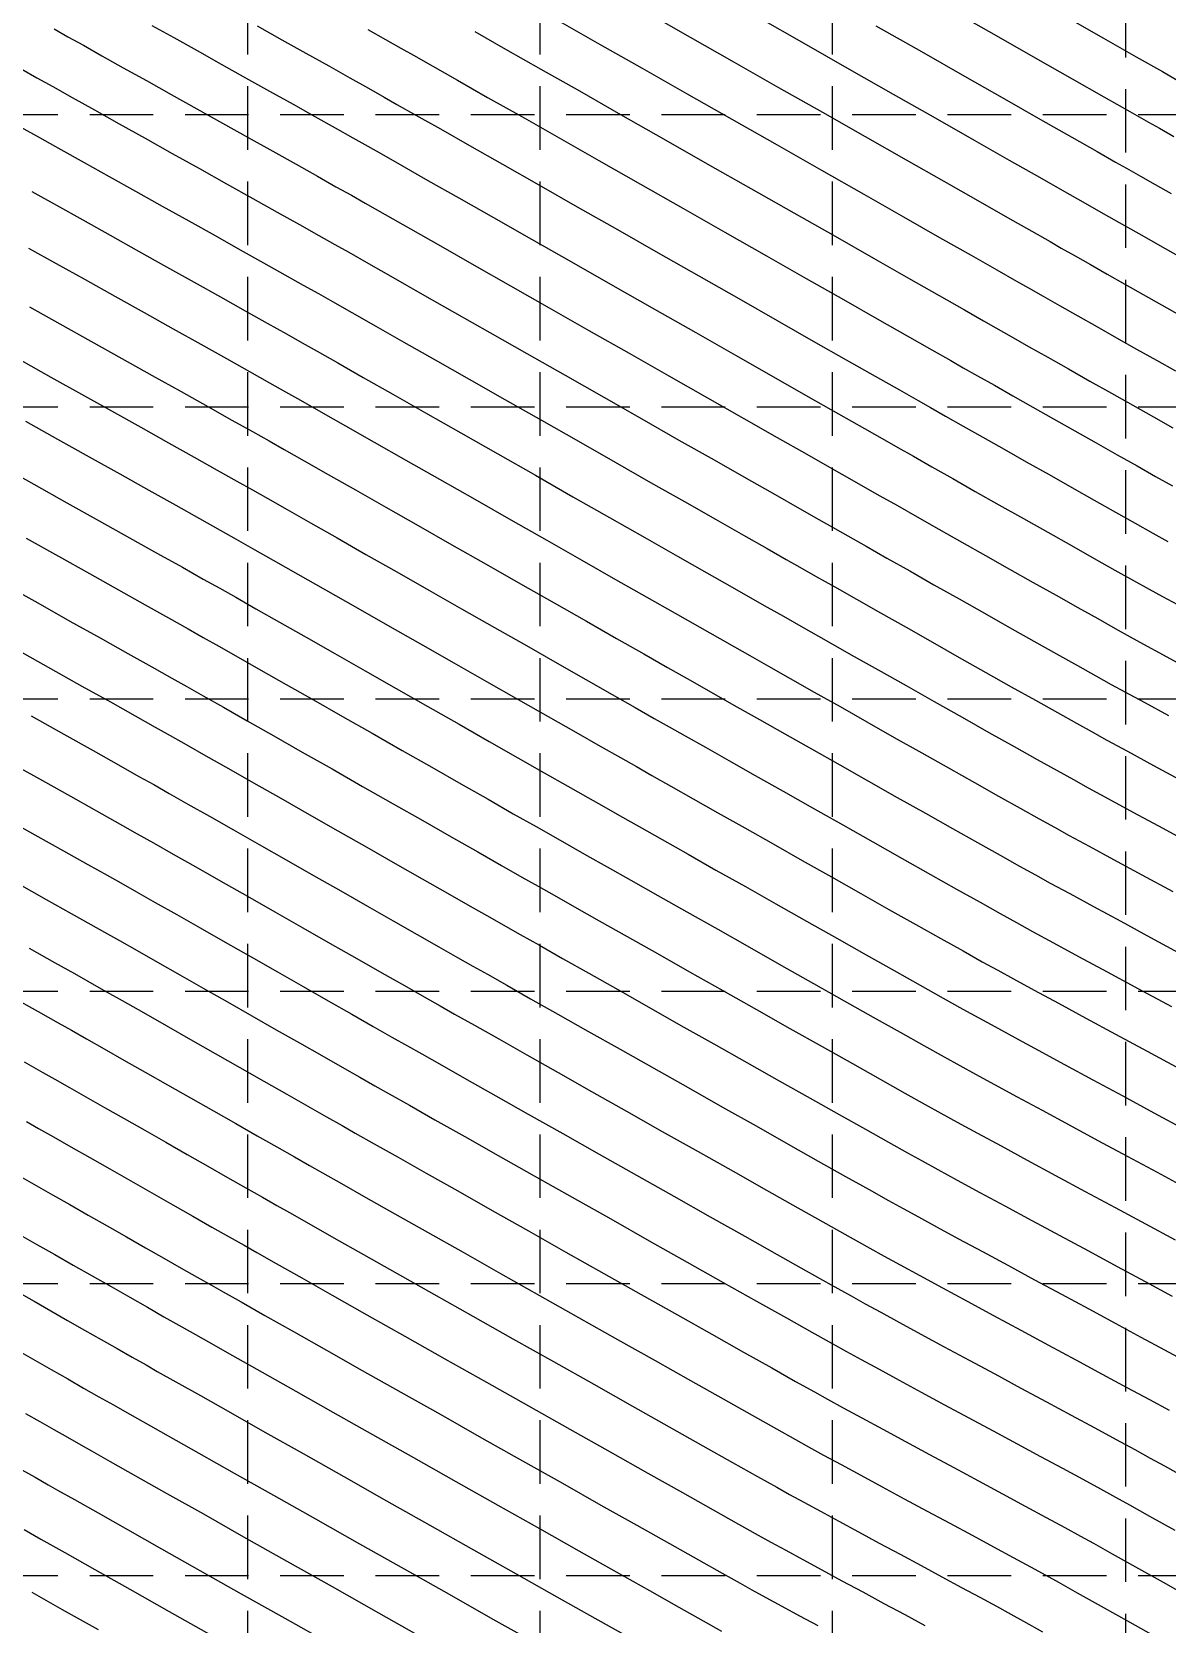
# Model space of a CAD drawing. Header units: feet. Extents: x 2414608 to 4831854, y 6980761 to 13962729.
# Drawn here: x 2414963.7 to 2415097.7, y 6981274.1 to 6981462.1 of the extents above; entities that cross this region are included whole.
import ezdxf

# ---------------------------------------------------------------- set-up
doc = ezdxf.new("R2010")
doc.units = ezdxf.units.FT
doc.header["$LTSCALE"] = 40
doc.header["$MEASUREMENT"] = 0
doc.linetypes.add('HIDDEN', pattern=[0.375, 0.25, -0.125])
for name, color, linetype in [('E-CNTR-1', 11, 'CONTINUOUS'), ('E-CNTR-5', 13, 'CONTINUOUS'), ('GRID', 254, 'HIDDEN')]:
    doc.layers.add(name, color=color, linetype=linetype)

msp = doc.modelspace()

# ---------------------------------------------------------------- linework, layer by layer
at = {"layer": 'E-CNTR-1', "color": 43, "flags": 128}
for points, elevation in [([(2415036.33, 6981464.36), (2415041.38, 6981461.49), (2415046.58, 6981458.53), (2415051.82, 6981455.55), (2415057.01, 6981452.6), (2415062.05, 6981449.73), (2415066.86, 6981447), (2415071.32, 6981444.46), (2415075.35, 6981442.17), (2415078.84, 6981440.18), (2415081.71, 6981438.55), (2415083.86, 6981437.33), (2415085.18, 6981436.58), (2415086.82, 6981435.65), (2415088.65, 6981434.62), (2415090.62, 6981433.5), (2415092.7, 6981432.32), (2415094.85, 6981431.1), (2415097.02, 6981429.88), (2415099.17, 6981428.67)], 936.96), ([(2415071.98, 6981464.79), (2415077.23, 6981461.81), (2415082.09, 6981459.05), (2415086.46, 6981456.56), (2415090.22, 6981454.43), (2415093.26, 6981452.7), (2415095.48, 6981451.44), (2415096.76, 6981450.71), (2415098.46, 6981449.74)], 942.72), ([(2414966.3, 6981462.44), (2414967.93, 6981461.53), (2414969.76, 6981460.51), (2414971.96, 6981459.28), (2414974.46, 6981457.87), (2414977.21, 6981456.34), (2414980.12, 6981454.71), (2414983.14, 6981453.02), (2414986.2, 6981451.32), (2414989.21, 6981449.63), (2414992.13, 6981448), (2414994.87, 6981446.46), (2414997.38, 6981445.06), (2414999.58, 6981443.82), (2415001.4, 6981442.8), (2415003.03, 6981441.88), (2415005.39, 6981440.54), (2415008.38, 6981438.84), (2415011.91, 6981436.83), (2415015.88, 6981434.57), (2415020.19, 6981432.12), (2415024.74, 6981429.53), (2415029.43, 6981426.86), (2415034.17, 6981424.17), (2415038.86, 6981421.5), (2415043.41, 6981418.91), (2415047.7, 6981416.47), (2415051.65, 6981414.22), (2415055.15, 6981412.23), (2415058.12, 6981410.54), (2415060.45, 6981409.22), (2415062.04, 6981408.32), (2415063.78, 6981407.33), (2415065.85, 6981406.16), (2415068.19, 6981404.83), (2415070.75, 6981403.39), (2415073.45, 6981401.86), (2415076.25, 6981400.28), (2415079.07, 6981398.68), (2415081.87, 6981397.1), (2415084.58, 6981395.58), (2415087.13, 6981394.14), (2415089.48, 6981392.82), (2415091.56, 6981391.66), (2415093.31, 6981390.69), (2415094.9, 6981389.82), (2415097.22, 6981388.55), (2415100.17, 6981386.95)], 925.44), ([(2414977.84, 6981462.87), (2414980.44, 6981461.42), (2414983.19, 6981459.88), (2414986.03, 6981458.29), (2414988.91, 6981456.68), (2414991.75, 6981455.09), (2414994.51, 6981453.55), (2414997.1, 6981452.1), (2414999.48, 6981450.76), (2415001.58, 6981449.59), (2415003.34, 6981448.6), (2415004.96, 6981447.68), (2415007.36, 6981446.32), (2415010.43, 6981444.57), (2415014.07, 6981442.5), (2415018.17, 6981440.17), (2415022.64, 6981437.63), (2415027.36, 6981434.94), (2415032.24, 6981432.17), (2415037.17, 6981429.37), (2415042.04, 6981426.6), (2415046.75, 6981423.91), (2415051.2, 6981421.38), (2415055.29, 6981419.06), (2415058.9, 6981417), (2415061.95, 6981415.27), (2415064.31, 6981413.93), (2415065.9, 6981413.03), (2415067.73, 6981411.99), (2415069.91, 6981410.75), (2415072.37, 6981409.36), (2415075.03, 6981407.85), (2415077.83, 6981406.27), (2415080.71, 6981404.65), (2415083.58, 6981403.03), (2415086.38, 6981401.44), (2415089.05, 6981399.94), (2415091.51, 6981398.56), (2415093.7, 6981397.34), (2415095.54, 6981396.32), (2415097.13, 6981395.45), (2415099.48, 6981394.16)], 927.36), ([(2414990.28, 6981462.8), (2414993.19, 6981461.17), (2414996.03, 6981459.58), (2414998.73, 6981458.07), (2415001.22, 6981456.68), (2415003.43, 6981455.44), (2415005.28, 6981454.39), (2415006.78, 6981453.54), (2415009.02, 6981452.27), (2415011.91, 6981450.64), (2415015.35, 6981448.68), (2415019.25, 6981446.46), (2415023.52, 6981444.04), (2415028.06, 6981441.45), (2415032.79, 6981438.76), (2415037.6, 6981436.02), (2415042.42, 6981433.28), (2415047.14, 6981430.6), (2415051.67, 6981428.02), (2415055.92, 6981425.6), (2415059.8, 6981423.39), (2415063.22, 6981421.45), (2415066.08, 6981419.82), (2415068.29, 6981418.57), (2415069.75, 6981417.74), (2415071.52, 6981416.74), (2415073.6, 6981415.56), (2415075.92, 6981414.24), (2415078.43, 6981412.83), (2415081.06, 6981411.34), (2415083.75, 6981409.82), (2415086.44, 6981408.29), (2415089.08, 6981406.81), (2415091.59, 6981405.4), (2415093.92, 6981404.09), (2415096, 6981402.93), (2415097.78, 6981401.94)], 929.28), ([(2415026, 6981463.33), (2415030.7, 6981460.66), (2415035.72, 6981457.81), (2415040.96, 6981454.83), (2415046.3, 6981451.79), (2415051.64, 6981448.75), (2415056.87, 6981445.78), (2415061.88, 6981442.92), (2415066.57, 6981440.26), (2415070.82, 6981437.84), (2415074.53, 6981435.73), (2415077.59, 6981433.99), (2415079.89, 6981432.68), (2415081.33, 6981431.87), (2415083.04, 6981430.9), (2415084.99, 6981429.79), (2415087.12, 6981428.59), (2415089.37, 6981427.31), (2415091.71, 6981425.99), (2415094.07, 6981424.65), (2415096.41, 6981423.34), (2415098.67, 6981422.06)], 935.04), ([(2415049.39, 6981463.84), (2415054.8, 6981460.76), (2415060.16, 6981457.71), (2415065.36, 6981454.75), (2415070.31, 6981451.94), (2415074.91, 6981449.32), (2415079.05, 6981446.97), (2415082.63, 6981444.93), (2415085.56, 6981443.27), (2415087.73, 6981442.03), (2415089.04, 6981441.29), (2415090.76, 6981440.32), (2415092.66, 6981439.24), (2415094.69, 6981438.09), (2415096.81, 6981436.89), (2415098.98, 6981435.66)], 938.88), ([(2415085.69, 6981463.9), (2415090.17, 6981461.36), (2415094.02, 6981459.17), (2415097.12, 6981457.41), (2415099.35, 6981456.13)], 944.64), ([(2415015.97, 6981462.13), (2415019.6, 6981460.07), (2415023.75, 6981457.71), (2415028.31, 6981455.12), (2415033.17, 6981452.35), (2415038.23, 6981449.47), (2415043.4, 6981446.53), (2415048.56, 6981443.6), (2415053.62, 6981440.72), (2415058.48, 6981437.96), (2415063.02, 6981435.37), (2415067.15, 6981433.03), (2415070.76, 6981430.97), (2415073.75, 6981429.27), (2415076.02, 6981427.98), (2415077.47, 6981427.16), (2415079.26, 6981426.14), (2415081.33, 6981424.97), (2415083.61, 6981423.68), (2415086.04, 6981422.3), (2415088.57, 6981420.87), (2415091.12, 6981419.43), (2415093.65, 6981418.01), (2415096.08, 6981416.64), (2415098.37, 6981415.35)], 933.12), ([(2414962.5, 6981457.69), (2414964.27, 6981456.69), (2414966.16, 6981455.63), (2414968.45, 6981454.35), (2414971.08, 6981452.88), (2414973.98, 6981451.26), (2414977.06, 6981449.54), (2414980.25, 6981447.75), (2414983.48, 6981445.95), (2414986.67, 6981444.16), (2414989.75, 6981442.44), (2414992.65, 6981440.82), (2414995.28, 6981439.35), (2414997.57, 6981438.06), (2414999.45, 6981437), (2415001.09, 6981436.07), (2415003.41, 6981434.76), (2415006.33, 6981433.1), (2415009.75, 6981431.15), (2415013.58, 6981428.98), (2415017.73, 6981426.61), (2415022.11, 6981424.12), (2415026.63, 6981421.56), (2415031.18, 6981418.96), (2415035.69, 6981416.4), (2415040.06, 6981413.91), (2415044.2, 6981411.56), (2415048.01, 6981409.39), (2415051.41, 6981407.46), (2415054.29, 6981405.81), (2415056.58, 6981404.51), (2415058.18, 6981403.61), (2415059.98, 6981402.59), (2415062.14, 6981401.36), (2415064.61, 6981399.97), (2415067.3, 6981398.45), (2415070.16, 6981396.83), (2415073.12, 6981395.15), (2415076.11, 6981393.46), (2415079.07, 6981391.79), (2415081.93, 6981390.18), (2415084.63, 6981388.66), (2415087.1, 6981387.28), (2415089.27, 6981386.07), (2415091.08, 6981385.06), (2415092.68, 6981384.19), (2415094.96, 6981382.94), (2415097.83, 6981381.38)], 923.52), ([(2414963.67, 6981443.25), (2414966.58, 6981441.63), (2414969.69, 6981439.89), (2414972.94, 6981438.08), (2414976.26, 6981436.22), (2414979.58, 6981434.36), (2414982.83, 6981432.54), (2414985.95, 6981430.8), (2414988.84, 6981429.18), (2414991.46, 6981427.71), (2414993.72, 6981426.44), (2414995.57, 6981425.4), (2414997.34, 6981424.4), (2414999.78, 6981423.02), (2415002.79, 6981421.3), (2415006.29, 6981419.32), (2415010.16, 6981417.12), (2415014.32, 6981414.75), (2415018.67, 6981412.28), (2415023.11, 6981409.75), (2415027.54, 6981407.22), (2415031.88, 6981404.75), (2415036.03, 6981402.4), (2415039.88, 6981400.2), (2415043.35, 6981398.23), (2415046.33, 6981396.54), (2415048.74, 6981395.17), (2415050.46, 6981394.19), (2415052.38, 6981393.1), (2415054.73, 6981391.78), (2415057.42, 6981390.25), (2415060.4, 6981388.56), (2415063.57, 6981386.77), (2415066.86, 6981384.91), (2415070.19, 6981383.03), (2415073.48, 6981381.18), (2415076.65, 6981379.39), (2415079.63, 6981377.71), (2415082.34, 6981376.19), (2415084.69, 6981374.88), (2415086.61, 6981373.81), (2415088.35, 6981372.86), (2415090.74, 6981371.55), (2415093.71, 6981369.94), (2415097.16, 6981368.07), (2415100.99, 6981366)], 919.68), ([(2414963.3, 6981436.58), (2414966.56, 6981434.76), (2414969.97, 6981432.85), (2414973.46, 6981430.9), (2414976.95, 6981428.95), (2414980.36, 6981427.04), (2414983.62, 6981425.22), (2414986.65, 6981423.52), (2414989.38, 6981421.99), (2414991.73, 6981420.67), (2414993.62, 6981419.6), (2414995.4, 6981418.6), (2414997.79, 6981417.24), (2415000.72, 6981415.58), (2415004.09, 6981413.66), (2415007.81, 6981411.55), (2415011.8, 6981409.28), (2415015.96, 6981406.91), (2415020.21, 6981404.49), (2415024.45, 6981402.08), (2415028.6, 6981399.72), (2415032.58, 6981397.45), (2415036.28, 6981395.35), (2415039.62, 6981393.45), (2415042.52, 6981391.8), (2415044.87, 6981390.46), (2415046.61, 6981389.48), (2415048.42, 6981388.45), (2415050.64, 6981387.19), (2415053.2, 6981385.75), (2415056.03, 6981384.14), (2415059.07, 6981382.43), (2415062.24, 6981380.63), (2415065.48, 6981378.8), (2415068.72, 6981376.97), (2415071.89, 6981375.19), (2415074.93, 6981373.47), (2415077.76, 6981371.88), (2415080.33, 6981370.44), (2415082.56, 6981369.2), (2415084.38, 6981368.19), (2415086.12, 6981367.23), (2415088.47, 6981365.95), (2415091.35, 6981364.38), (2415094.68, 6981362.58), (2415098.36, 6981360.59)], 917.76), ([(2414963.42, 6981429.63), (2414966.99, 6981427.63), (2414970.65, 6981425.59), (2414974.3, 6981423.54), (2414977.88, 6981421.54), (2414981.29, 6981419.64), (2414984.45, 6981417.86), (2414987.3, 6981416.27), (2414989.73, 6981414.9), (2414991.68, 6981413.81), (2414993.46, 6981412.8), (2414995.81, 6981411.47), (2414998.65, 6981409.85), (2415001.89, 6981408.01), (2415005.46, 6981405.98), (2415009.28, 6981403.81), (2415013.25, 6981401.55), (2415017.31, 6981399.24), (2415021.36, 6981396.93), (2415025.33, 6981394.68), (2415029.13, 6981392.51), (2415032.68, 6981390.49), (2415035.9, 6981388.66), (2415038.7, 6981387.07), (2415041.01, 6981385.75), (2415042.75, 6981384.77), (2415044.61, 6981383.71), (2415046.91, 6981382.41), (2415049.58, 6981380.9), (2415052.54, 6981379.23), (2415055.71, 6981377.43), (2415059.04, 6981375.55), (2415062.43, 6981373.63), (2415065.83, 6981371.72), (2415069.15, 6981369.84), (2415072.33, 6981368.05), (2415075.29, 6981366.39), (2415077.97, 6981364.89), (2415080.27, 6981363.6), (2415082.15, 6981362.56), (2415083.89, 6981361.6), (2415086.2, 6981360.35), (2415088.99, 6981358.83), (2415092.2, 6981357.09), (2415095.73, 6981355.18), (2415099.5, 6981353.14)], 915.84), ([(2414962.38, 6981423.33), (2414965.93, 6981421.34), (2414969.53, 6981419.33), (2414973.09, 6981417.34), (2414976.54, 6981415.41), (2414979.82, 6981413.57), (2414982.85, 6981411.87), (2414985.57, 6981410.35), (2414987.88, 6981409.05), (2414989.74, 6981408.01), (2414991.52, 6981407), (2414993.82, 6981405.69), (2414996.57, 6981404.13), (2414999.7, 6981402.36), (2415003.12, 6981400.41), (2415006.76, 6981398.34), (2415010.55, 6981396.18), (2415014.41, 6981393.98), (2415018.27, 6981391.79), (2415022.05, 6981389.64), (2415025.67, 6981387.57), (2415029.07, 6981385.64), (2415032.17, 6981383.88), (2415034.89, 6981382.33), (2415037.15, 6981381.04), (2415038.89, 6981380.06), (2415040.81, 6981378.98), (2415043.19, 6981377.63), (2415045.96, 6981376.06), (2415049.04, 6981374.31), (2415052.36, 6981372.44), (2415055.83, 6981370.47), (2415059.39, 6981368.47), (2415062.94, 6981366.46), (2415066.41, 6981364.5), (2415069.74, 6981362.63), (2415072.82, 6981360.89), (2415075.6, 6981359.34), (2415077.99, 6981358), (2415079.91, 6981356.93), (2415081.79, 6981355.9), (2415084.26, 6981354.56), (2415087.22, 6981352.95), (2415090.59, 6981351.12), (2415094.28, 6981349.13), (2415098.19, 6981347.02)], 913.92), ([(2414959.98, 6981410.9), (2414963.92, 6981408.69), (2414967.83, 6981406.51), (2414971.63, 6981404.38), (2414975.22, 6981402.37), (2414978.52, 6981400.52), (2414981.45, 6981398.88), (2414983.92, 6981397.49), (2414985.85, 6981396.41), (2414987.74, 6981395.34), (2414990.12, 6981393.99), (2414992.92, 6981392.4), (2414996.04, 6981390.63), (2414999.43, 6981388.7), (2415003.01, 6981386.66), (2415006.69, 6981384.57), (2415010.41, 6981382.45), (2415014.1, 6981380.35), (2415017.67, 6981378.32), (2415021.05, 6981376.4), (2415024.16, 6981374.62), (2415026.94, 6981373.04), (2415029.3, 6981371.7), (2415031.18, 6981370.64), (2415033.04, 6981369.59), (2415035.36, 6981368.27), (2415038.09, 6981366.73), (2415041.13, 6981365), (2415044.43, 6981363.14), (2415047.9, 6981361.18), (2415051.48, 6981359.15), (2415055.1, 6981357.11), (2415058.69, 6981355.08), (2415062.17, 6981353.12), (2415065.47, 6981351.27), (2415068.52, 6981349.55), (2415071.24, 6981348.02), (2415073.58, 6981346.72), (2415075.45, 6981345.68), (2415077.33, 6981344.65), (2415079.69, 6981343.36), (2415082.45, 6981341.86), (2415085.55, 6981340.18), (2415088.91, 6981338.37), (2415092.45, 6981336.46), (2415096.1, 6981334.49), (2415099.78, 6981332.5)], 910.08), ([(2414963.02, 6981402.31), (2414966.82, 6981400.19), (2414970.48, 6981398.14), (2414973.91, 6981396.22), (2414977.05, 6981394.46), (2414979.81, 6981392.91), (2414982.12, 6981391.61), (2414983.9, 6981390.61), (2414985.75, 6981389.57), (2414988.04, 6981388.27), (2414990.71, 6981386.75), (2414993.7, 6981385.05), (2414996.93, 6981383.22), (2415000.33, 6981381.28), (2415003.84, 6981379.28), (2415007.38, 6981377.27), (2415010.89, 6981375.27), (2415014.3, 6981373.33), (2415017.53, 6981371.49), (2415020.51, 6981369.79), (2415023.19, 6981368.27), (2415025.48, 6981366.97), (2415027.32, 6981365.93), (2415029.19, 6981364.87), (2415031.57, 6981363.52), (2415034.38, 6981361.93), (2415037.55, 6981360.14), (2415040.99, 6981358.19), (2415044.63, 6981356.14), (2415048.38, 6981354.02), (2415052.18, 6981351.87), (2415055.93, 6981349.76), (2415059.56, 6981347.71), (2415063, 6981345.77), (2415066.17, 6981343.99), (2415068.97, 6981342.42), (2415071.35, 6981341.09), (2415073.22, 6981340.06), (2415075.05, 6981339.05), (2415077.32, 6981337.81), (2415079.97, 6981336.37), (2415082.93, 6981334.77), (2415086.13, 6981333.04), (2415089.51, 6981331.22), (2415092.98, 6981329.34), (2415096.49, 6981327.45), (2415099.96, 6981325.57)], 908.16), ([(2414960.4, 6981396.89), (2414964.37, 6981394.67), (2414968.18, 6981392.54), (2414971.75, 6981390.54), (2414975, 6981388.72), (2414977.84, 6981387.13), (2414980.19, 6981385.81), (2414981.96, 6981384.81), (2414983.89, 6981383.72), (2414986.3, 6981382.35), (2414989.11, 6981380.76), (2414992.23, 6981378.99), (2414995.59, 6981377.07), (2414999.11, 6981375.07), (2415002.71, 6981373.02), (2415006.31, 6981370.97), (2415009.83, 6981368.97), (2415013.19, 6981367.05), (2415016.32, 6981365.28), (2415019.12, 6981363.68), (2415021.53, 6981362.31), (2415023.46, 6981361.22), (2415025.32, 6981360.16), (2415027.75, 6981358.79), (2415030.64, 6981357.15), (2415033.93, 6981355.3), (2415037.52, 6981353.27), (2415041.32, 6981351.12), (2415045.25, 6981348.9), (2415049.22, 6981346.66), (2415053.15, 6981344.44), (2415056.95, 6981342.3), (2415060.53, 6981340.28), (2415063.81, 6981338.44), (2415066.71, 6981336.81), (2415069.13, 6981335.46), (2415070.98, 6981334.43), (2415072.9, 6981333.37), (2415075.3, 6981332.07), (2415078.08, 6981330.56), (2415081.17, 6981328.88), (2415084.51, 6981327.08), (2415087.99, 6981325.2), (2415091.56, 6981323.28), (2415095.13, 6981321.35), (2415098.62, 6981319.47)], 906.24), ([(2414961.92, 6981389.16), (2414965.89, 6981386.94), (2414969.59, 6981384.86), (2414972.95, 6981382.98), (2414975.87, 6981381.35), (2414978.25, 6981380.01), (2414980.02, 6981379.01), (2414981.89, 6981377.96), (2414984.21, 6981376.64), (2414986.89, 6981375.12), (2414989.86, 6981373.43), (2414993.06, 6981371.61), (2414996.4, 6981369.71), (2414999.81, 6981367.77), (2415003.23, 6981365.82), (2415006.57, 6981363.92), (2415009.76, 6981362.1), (2415012.74, 6981360.41), (2415015.42, 6981358.88), (2415017.73, 6981357.57), (2415019.6, 6981356.51), (2415021.32, 6981355.54), (2415023.58, 6981354.26), (2415026.31, 6981352.71), (2415029.42, 6981350.95), (2415032.84, 6981349.02), (2415036.5, 6981346.96), (2415040.3, 6981344.8), (2415044.19, 6981342.61), (2415048.07, 6981340.42), (2415051.88, 6981338.27), (2415055.53, 6981336.22), (2415058.95, 6981334.29), (2415062.06, 6981332.54), (2415064.78, 6981331.02), (2415067.04, 6981329.76), (2415068.75, 6981328.8), (2415070.61, 6981327.78), (2415072.91, 6981326.53), (2415075.57, 6981325.08), (2415078.52, 6981323.49), (2415081.69, 6981321.78), (2415085, 6981319.99), (2415088.39, 6981318.16), (2415091.77, 6981316.34), (2415095.09, 6981314.55), (2415098.26, 6981312.84)], 904.32), ([(2414961.3, 6981375.73), (2414965.28, 6981373.5), (2414968.86, 6981371.5), (2414971.93, 6981369.78), (2414974.39, 6981368.4), (2414976.13, 6981367.42), (2414978.04, 6981366.34), (2414980.36, 6981365.02), (2414983.04, 6981363.5), (2414985.98, 6981361.83), (2414989.12, 6981360.04), (2414992.37, 6981358.19), (2414995.66, 6981356.32), (2414998.91, 6981354.47), (2415002.04, 6981352.69), (2415004.98, 6981351.01), (2415007.66, 6981349.49), (2415009.98, 6981348.17), (2415011.89, 6981347.09), (2415013.58, 6981346.13), (2415015.91, 6981344.81), (2415018.79, 6981343.19), (2415022.11, 6981341.31), (2415025.79, 6981339.23), (2415029.74, 6981337), (2415033.87, 6981334.66), (2415038.09, 6981332.28), (2415042.32, 6981329.9), (2415046.45, 6981327.57), (2415050.4, 6981325.34), (2415054.08, 6981323.27), (2415057.4, 6981321.4), (2415060.26, 6981319.79), (2415062.59, 6981318.49), (2415064.29, 6981317.55), (2415066.18, 6981316.51), (2415068.49, 6981315.25), (2415071.15, 6981313.81), (2415074.07, 6981312.23), (2415077.18, 6981310.55), (2415080.41, 6981308.81), (2415083.67, 6981307.05), (2415086.9, 6981305.31), (2415090.01, 6981303.63), (2415092.94, 6981302.05), (2415095.59, 6981300.61), (2415097.91, 6981299.35)], 900.48), ([(2414960.26, 6981369.43), (2414964.04, 6981367.31), (2414967.41, 6981365.42), (2414970.29, 6981363.81), (2414972.58, 6981362.53), (2414974.19, 6981361.62), (2414976.02, 6981360.58), (2414978.24, 6981359.32), (2414980.78, 6981357.88), (2414983.56, 6981356.3), (2414986.51, 6981354.62), (2414989.56, 6981352.88), (2414992.66, 6981351.12), (2414995.71, 6981349.38), (2414998.66, 6981347.7), (2415001.44, 6981346.12), (2415003.97, 6981344.68), (2415006.19, 6981343.42), (2415008.03, 6981342.38), (2415009.72, 6981341.42), (2415012.08, 6981340.09), (2415015.02, 6981338.42), (2415018.45, 6981336.49), (2415022.26, 6981334.33), (2415026.36, 6981332.02), (2415030.66, 6981329.59), (2415035.05, 6981327.11), (2415039.44, 6981324.63), (2415043.73, 6981322.21), (2415047.83, 6981319.9), (2415051.65, 6981317.76), (2415055.07, 6981315.83), (2415058.01, 6981314.18), (2415060.37, 6981312.86), (2415062.05, 6981311.93), (2415063.88, 6981310.92), (2415066.09, 6981309.72), (2415068.61, 6981308.35), (2415071.37, 6981306.86), (2415074.3, 6981305.28), (2415077.33, 6981303.64), (2415080.4, 6981301.98), (2415083.44, 6981300.35), (2415086.37, 6981298.77), (2415089.13, 6981297.28), (2415091.65, 6981295.91), (2415093.86, 6981294.71), (2415095.69, 6981293.71), (2415097.36, 6981292.78), (2415099.7, 6981291.48)], 898.56), ([(2414961.91, 6981361.62), (2414965.38, 6981359.67), (2414968.33, 6981358.02), (2414970.65, 6981356.72), (2414972.24, 6981355.82), (2414974.01, 6981354.82), (2414976.12, 6981353.62), (2414978.52, 6981352.26), (2414981.13, 6981350.78), (2414983.9, 6981349.2), (2414986.76, 6981347.57), (2414989.66, 6981345.93), (2414992.52, 6981344.29), (2414995.29, 6981342.72), (2414997.9, 6981341.23), (2415000.29, 6981339.87), (2415002.4, 6981338.67), (2415004.17, 6981337.67), (2415005.84, 6981336.72), (2415008.24, 6981335.37), (2415011.26, 6981333.66), (2415014.79, 6981331.67), (2415018.73, 6981329.44), (2415022.98, 6981327.04), (2415027.44, 6981324.52), (2415032, 6981321.95), (2415036.56, 6981319.37), (2415041.02, 6981316.86), (2415045.27, 6981314.46), (2415049.21, 6981312.24), (2415052.74, 6981310.26), (2415055.76, 6981308.57), (2415058.15, 6981307.23), (2415059.82, 6981306.3), (2415061.58, 6981305.33), (2415063.68, 6981304.19), (2415066.06, 6981302.89), (2415068.66, 6981301.49), (2415071.41, 6981300), (2415074.26, 6981298.47), (2415077.13, 6981296.92), (2415079.98, 6981295.39), (2415082.73, 6981293.9), (2415085.33, 6981292.5), (2415087.71, 6981291.21), (2415089.81, 6981290.07), (2415091.57, 6981289.1), (2415093.24, 6981288.18), (2415095.6, 6981286.86), (2415098.57, 6981285.2)], 896.64), ([(2414963.36, 6981353.92), (2414966.37, 6981352.23), (2414968.72, 6981350.91), (2414970.3, 6981350.02), (2414972.15, 6981348.97), (2414974.36, 6981347.72), (2414976.85, 6981346.31), (2414979.55, 6981344.77), (2414982.4, 6981343.15), (2414985.31, 6981341.49), (2414988.22, 6981339.84), (2414991.06, 6981338.22), (2414993.76, 6981336.68), (2414996.25, 6981335.26), (2414998.46, 6981334.01), (2415000.31, 6981332.96), (2415001.85, 6981332.09), (2415004.08, 6981330.83), (2415006.9, 6981329.23), (2415010.22, 6981327.36), (2415013.96, 6981325.25), (2415018.02, 6981322.95), (2415022.3, 6981320.54), (2415026.72, 6981318.04), (2415031.19, 6981315.52), (2415035.61, 6981313.03), (2415039.89, 6981310.61), (2415043.95, 6981308.33), (2415047.68, 6981306.22), (2415051.01, 6981304.36), (2415053.82, 6981302.77), (2415056.05, 6981301.53), (2415057.59, 6981300.67), (2415059.43, 6981299.66), (2415061.63, 6981298.46), (2415064.11, 6981297.12), (2415066.8, 6981295.67), (2415069.62, 6981294.14), (2415072.52, 6981292.58), (2415075.42, 6981291.02), (2415078.25, 6981289.49), (2415080.93, 6981288.04), (2415083.41, 6981286.7), (2415085.61, 6981285.51), (2415087.46, 6981284.49), (2415088.99, 6981283.65), (2415091.19, 6981282.42), (2415093.96, 6981280.87), (2415097.22, 6981279.04), (2415100.88, 6981276.99)], 894.72), ([(2414962.76, 6981340.48), (2414964.97, 6981339.24), (2414966.41, 6981338.43), (2414968.11, 6981337.47), (2414970.07, 6981336.36), (2414972.24, 6981335.12), (2414974.58, 6981333.79), (2414977.02, 6981332.41), (2414979.51, 6981330.99), (2414982, 6981329.57), (2414984.44, 6981328.18), (2414986.77, 6981326.85), (2414988.94, 6981325.61), (2414990.9, 6981324.5), (2414992.6, 6981323.54), (2414994.11, 6981322.69), (2414996.38, 6981321.4), (2414999.33, 6981319.73), (2415002.84, 6981317.75), (2415006.81, 6981315.51), (2415011.14, 6981313.06), (2415015.73, 6981310.47), (2415020.47, 6981307.8), (2415025.26, 6981305.1), (2415030, 6981302.42), (2415034.58, 6981299.84), (2415038.91, 6981297.4), (2415042.88, 6981295.16), (2415046.39, 6981293.19), (2415049.34, 6981291.53), (2415051.61, 6981290.26), (2415053.12, 6981289.42), (2415054.81, 6981288.49), (2415056.77, 6981287.43), (2415058.93, 6981286.25), (2415061.26, 6981284.99), (2415063.69, 6981283.68), (2415066.17, 6981282.35), (2415068.66, 6981281.01), (2415071.09, 6981279.7), (2415073.42, 6981278.44), (2415075.58, 6981277.27), (2415077.54, 6981276.21), (2415079.23, 6981275.28), (2415080.73, 6981274.45), (2415082.97, 6981273.2)], 890.88), ([(2414963.04, 6981333.43), (2414964.47, 6981332.63), (2414966.24, 6981331.63), (2414968.28, 6981330.47), (2414970.51, 6981329.2), (2414972.89, 6981327.85), (2414975.36, 6981326.44), (2414977.85, 6981325.02), (2414980.32, 6981323.62), (2414982.7, 6981322.26), (2414984.94, 6981320.99), (2414986.97, 6981319.83), (2414988.74, 6981318.83), (2414990.23, 6981317.99), (2414992.53, 6981316.68), (2414995.54, 6981314.99), (2414999.14, 6981312.95), (2415003.23, 6981310.64), (2415007.7, 6981308.12), (2415012.44, 6981305.44), (2415017.34, 6981302.68), (2415022.29, 6981299.88), (2415027.19, 6981297.12), (2415031.93, 6981294.45), (2415036.4, 6981291.93), (2415040.49, 6981289.63), (2415044.09, 6981287.6), (2415047.1, 6981285.91), (2415049.4, 6981284.62), (2415050.89, 6981283.79), (2415052.66, 6981282.82), (2415054.69, 6981281.72), (2415056.92, 6981280.51), (2415059.29, 6981279.23), (2415061.76, 6981277.9), (2415064.25, 6981276.56), (2415066.71, 6981275.23), (2415069.09, 6981273.95)], 888.96), ([(2414962.53, 6981326.83), (2414964.21, 6981325.88), (2414966.1, 6981324.81), (2414968.15, 6981323.64), (2414970.33, 6981322.4), (2414972.57, 6981321.12), (2414974.84, 6981319.83), (2414977.08, 6981318.55), (2414979.26, 6981317.32), (2414981.31, 6981316.15), (2414983.2, 6981315.07), (2414984.88, 6981314.12), (2414986.25, 6981313.35), (2414988.38, 6981312.14), (2414991.19, 6981310.55), (2414994.57, 6981308.64), (2414998.44, 6981306.46), (2415002.68, 6981304.06), (2415007.22, 6981301.5), (2415011.95, 6981298.84), (2415016.77, 6981296.12), (2415021.59, 6981293.39), (2415026.32, 6981290.73), (2415030.85, 6981288.17), (2415035.1, 6981285.78), (2415038.96, 6981283.61), (2415042.35, 6981281.7), (2415045.15, 6981280.13), (2415047.29, 6981278.93), (2415048.66, 6981278.17), (2415050.33, 6981277.25), (2415052.22, 6981276.22), (2415054.28, 6981275.1), (2415056.45, 6981273.93)], 887.04), ([(2414962.34, 6981320.04), (2414964.28, 6981318.94), (2414966.38, 6981317.75), (2414968.57, 6981316.5), (2414970.81, 6981315.22), (2414973.04, 6981313.95), (2414975.23, 6981312.7), (2414977.33, 6981311.51), (2414979.27, 6981310.4), (2414981.02, 6981309.41), (2414982.37, 6981308.65), (2414984.52, 6981307.43), (2414987.38, 6981305.82), (2414990.85, 6981303.86), (2414994.82, 6981301.62), (2414999.19, 6981299.15), (2415003.87, 6981296.51), (2415008.74, 6981293.76), (2415013.72, 6981290.95), (2415018.7, 6981288.14), (2415023.58, 6981285.39), (2415028.25, 6981282.76), (2415032.63, 6981280.29), (2415036.6, 6981278.06), (2415040.06, 6981276.11), (2415042.92, 6981274.5), (2415045.08, 6981273.29)], 885.12), ([(2414962.1, 6981306.37), (2414964.03, 6981305.27), (2414965.98, 6981304.16), (2414967.91, 6981303.06), (2414969.79, 6981301.98), (2414971.6, 6981300.96), (2414973.31, 6981299.99), (2414974.61, 6981299.25), (2414976.8, 6981298.02), (2414979.76, 6981296.35), (2414983.39, 6981294.3), (2414987.57, 6981291.94), (2414992.2, 6981289.32), (2414997.16, 6981286.53), (2415002.34, 6981283.6), (2415007.63, 6981280.62), (2415012.92, 6981277.63), (2415018.1, 6981274.71), (2415023.06, 6981271.92)], 881.28), ([(2414962.95, 6981298.98), (2414964.62, 6981298.02), (2414966.28, 6981297.08), (2414967.89, 6981296.16), (2414969.45, 6981295.28), (2414970.72, 6981294.56), (2414972.91, 6981293.32), (2414975.92, 6981291.62), (2414979.63, 6981289.53), (2414983.93, 6981287.11), (2414988.68, 6981284.42), (2414993.79, 6981281.54), (2414999.13, 6981278.53), (2415004.58, 6981275.45), (2415010.04, 6981272.37)], 879.36), ([(2414962.48, 6981292.34), (2414964.06, 6981291.44), (2414965.59, 6981290.57), (2414966.7, 6981289.94), (2414968.7, 6981288.81), (2414971.49, 6981287.24), (2414974.96, 6981285.28), (2414979, 6981283), (2414983.52, 6981280.45), (2414988.4, 6981277.7), (2414993.55, 6981274.79), (2414998.85, 6981271.8)], 877.44), ([(2414962.78, 6981285.27), (2414964.76, 6981284.15), (2414967.58, 6981282.56), (2414971.11, 6981280.57), (2414975.26, 6981278.23), (2414979.9, 6981275.61), (2414984.93, 6981272.77)], 875.52)]:
    msp.add_lwpolyline(points, dxfattribs=dict(at, elevation=elevation))
at = {"layer": 'E-CNTR-5', "color": 7, "flags": 128}
for points, elevation in [([(2415003.35, 6981462.37), (2415005.44, 6981461.2), (2415007.23, 6981460.19), (2415008.72, 6981459.35), (2415010.99, 6981458.06), (2415013.94, 6981456.38), (2415017.48, 6981454.37), (2415021.5, 6981452.09), (2415025.91, 6981449.58), (2415030.61, 6981446.9), (2415035.51, 6981444.12), (2415040.5, 6981441.28), (2415045.49, 6981438.44), (2415050.38, 6981435.66), (2415055.07, 6981432.99), (2415059.47, 6981430.49), (2415063.47, 6981428.21), (2415066.99, 6981426.21), (2415069.91, 6981424.55), (2415072.15, 6981423.28), (2415073.61, 6981422.45), (2415075.31, 6981421.48), (2415077.29, 6981420.37), (2415079.47, 6981419.13), (2415081.82, 6981417.8), (2415084.28, 6981416.41), (2415086.8, 6981414.98), (2415089.31, 6981413.56), (2415091.77, 6981412.18), (2415094.13, 6981410.85), (2415096.32, 6981409.62), (2415098.3, 6981408.52)], 931.2), ([(2415063.31, 6981462.83), (2415068.67, 6981459.77), (2415073.77, 6981456.87), (2415078.5, 6981454.19), (2415082.75, 6981451.77), (2415086.42, 6981449.68), (2415089.41, 6981447.98), (2415091.6, 6981446.73), (2415092.9, 6981446), (2415094.52, 6981445.08), (2415096.28, 6981444.08), (2415098.14, 6981443.03)], 940.8), ([(2414962.4, 6981450.85), (2414964.58, 6981449.63), (2414967.09, 6981448.23), (2414969.85, 6981446.68), (2414972.81, 6981445.03), (2414975.91, 6981443.3), (2414979.06, 6981441.53), (2414982.22, 6981439.77), (2414985.31, 6981438.04), (2414988.27, 6981436.38), (2414991.04, 6981434.83), (2414993.54, 6981433.43), (2414995.72, 6981432.21), (2414997.51, 6981431.2), (2414999.15, 6981430.27), (2415001.44, 6981428.98), (2415004.28, 6981427.36), (2415007.59, 6981425.48), (2415011.28, 6981423.38), (2415015.28, 6981421.11), (2415019.49, 6981418.71), (2415023.82, 6981416.25), (2415028.19, 6981413.76), (2415032.52, 6981411.3), (2415036.72, 6981408.91), (2415040.7, 6981406.64), (2415044.37, 6981404.55), (2415047.66, 6981402.68), (2415050.47, 6981401.09), (2415052.72, 6981399.81), (2415054.32, 6981398.9), (2415056.18, 6981397.85), (2415058.44, 6981396.57), (2415061.02, 6981395.11), (2415063.85, 6981393.5), (2415066.86, 6981391.8), (2415069.99, 6981390.03), (2415073.15, 6981388.25), (2415076.27, 6981386.48), (2415079.29, 6981384.78), (2415082.13, 6981383.19), (2415084.72, 6981381.74), (2415086.98, 6981380.47), (2415088.85, 6981379.44), (2415090.57, 6981378.49), (2415093.02, 6981377.16), (2415096.07, 6981375.5), (2415099.64, 6981373.57)], 921.6), ([(2414962.93, 6981416.13), (2414966.69, 6981414.03), (2414970.43, 6981411.94), (2414974.05, 6981409.91), (2414977.49, 6981407.99), (2414980.66, 6981406.21), (2414983.48, 6981404.63), (2414985.89, 6981403.28), (2414987.79, 6981402.21), (2414989.71, 6981401.12), (2414992.17, 6981399.73), (2414995.07, 6981398.08), (2414998.35, 6981396.22), (2415001.9, 6981394.2), (2415005.67, 6981392.06), (2415009.55, 6981389.85), (2415013.47, 6981387.61), (2415017.34, 6981385.41), (2415021.09, 6981383.27), (2415024.63, 6981381.26), (2415027.88, 6981379.41), (2415030.75, 6981377.78), (2415033.16, 6981376.41), (2415035.03, 6981375.35), (2415036.85, 6981374.32), (2415039.11, 6981373.04), (2415041.73, 6981371.56), (2415044.66, 6981369.9), (2415047.83, 6981368.11), (2415051.17, 6981366.22), (2415054.6, 6981364.28), (2415058.08, 6981362.32), (2415061.52, 6981360.38), (2415064.85, 6981358.49), (2415068.03, 6981356.71), (2415070.96, 6981355.06), (2415073.59, 6981353.58), (2415075.86, 6981352.32), (2415077.68, 6981351.31), (2415079.56, 6981350.28), (2415081.97, 6981348.96), (2415084.84, 6981347.41), (2415088.07, 6981345.65), (2415091.59, 6981343.75), (2415095.32, 6981341.74), (2415099.17, 6981339.66)], 912), ([(2414963.59, 6981381.34), (2414967.44, 6981379.18), (2414970.9, 6981377.24), (2414973.9, 6981375.56), (2414976.32, 6981374.2), (2414978.07, 6981373.22), (2414979.89, 6981372.19), (2414982.11, 6981370.93), (2414984.66, 6981369.48), (2414987.49, 6981367.87), (2414990.52, 6981366.15), (2414993.68, 6981364.35), (2414996.91, 6981362.51), (2415000.14, 6981360.67), (2415003.31, 6981358.87), (2415006.33, 6981357.15), (2415009.16, 6981355.54), (2415011.71, 6981354.09), (2415013.93, 6981352.83), (2415015.74, 6981351.8), (2415017.45, 6981350.83), (2415019.75, 6981349.53), (2415022.55, 6981347.95), (2415025.76, 6981346.13), (2415029.32, 6981344.12), (2415033.12, 6981341.98), (2415037.09, 6981339.73), (2415041.14, 6981337.45), (2415045.19, 6981335.16), (2415049.16, 6981332.92), (2415052.96, 6981330.78), (2415056.51, 6981328.78), (2415059.73, 6981326.97), (2415062.52, 6981325.41), (2415064.81, 6981324.12), (2415066.52, 6981323.18), (2415068.32, 6981322.19), (2415070.53, 6981320.98), (2415073.06, 6981319.61), (2415075.87, 6981318.09), (2415078.87, 6981316.47), (2415082.01, 6981314.77), (2415085.21, 6981313.05), (2415088.42, 6981311.32), (2415091.56, 6981309.62), (2415094.56, 6981308), (2415097.37, 6981306.49), (2415099.91, 6981305.11)], 902.4), ([(2414961.33, 6981348.16), (2414964.41, 6981346.44), (2414966.79, 6981345.11), (2414968.36, 6981344.22), (2414970.13, 6981343.22), (2414972.22, 6981342.04), (2414974.55, 6981340.71), (2414977.07, 6981339.28), (2414979.71, 6981337.78), (2414982.41, 6981336.24), (2414985.11, 6981334.7), (2414987.75, 6981333.2), (2414990.27, 6981331.77), (2414992.6, 6981330.44), (2414994.68, 6981329.26), (2414996.45, 6981328.25), (2414997.98, 6981327.39), (2415000.23, 6981326.11), (2415003.12, 6981324.48), (2415006.53, 6981322.55), (2415010.39, 6981320.38), (2415014.58, 6981318.01), (2415019.01, 6981315.5), (2415023.59, 6981312.92), (2415028.22, 6981310.31), (2415032.8, 6981307.72), (2415037.24, 6981305.22), (2415041.43, 6981302.86), (2415045.28, 6981300.69), (2415048.7, 6981298.77), (2415051.58, 6981297.15), (2415053.83, 6981295.89), (2415055.35, 6981295.05), (2415057.12, 6981294.07), (2415059.2, 6981292.94), (2415061.52, 6981291.68), (2415064.03, 6981290.33), (2415066.66, 6981288.91), (2415069.35, 6981287.46), (2415072.04, 6981286.01), (2415074.67, 6981284.6), (2415077.17, 6981283.24), (2415079.5, 6981281.99), (2415081.57, 6981280.86), (2415083.35, 6981279.89), (2415084.86, 6981279.05), (2415087.08, 6981277.81), (2415089.91, 6981276.22), (2415093.27, 6981274.35), (2415097.04, 6981272.23)], 892.8), ([(2414962.06, 6981313.29), (2414963.95, 6981312.22), (2414965.91, 6981311.1), (2414967.9, 6981309.97), (2414969.9, 6981308.83), (2414971.86, 6981307.72), (2414973.74, 6981306.64), (2414975.52, 6981305.63), (2414977.17, 6981304.7), (2414978.49, 6981303.95), (2414980.66, 6981302.72), (2414983.57, 6981301.08), (2414987.12, 6981299.08), (2414991.2, 6981296.78), (2414995.7, 6981294.24), (2415000.51, 6981291.52), (2415005.54, 6981288.68), (2415010.67, 6981285.78), (2415015.81, 6981282.89), (2415020.84, 6981280.05), (2415025.66, 6981277.34), (2415030.15, 6981274.8), (2415034.23, 6981272.51)], 883.2), ([(2414963.66, 6981277.88), (2414967.27, 6981275.85), (2414971.51, 6981273.46)], 873.6)]:
    msp.add_lwpolyline(points, dxfattribs=dict(at, elevation=elevation))
at = {"layer": 'GRID', "color": 8, "linetype": 'HIDDEN', "ltscale": 0.75}
for p, q in [((2414989.15, 6982108.17), (2414989.15, 6980900.19)), ((2415023.65, 6982108.17), (2415023.65, 6980900.19)), ((2415058.15, 6982108.17), (2415058.15, 6980900.19)), ((2415092.76, 6982107.84), (2415092.76, 6980900.19)), ((2414644.26, 6981452.34), (2416783.26, 6981452.34)), ((2414644.26, 6981417.84), (2416783.26, 6981417.84)), ((2414644.26, 6981383.34), (2416783.26, 6981383.34)), ((2414644.26, 6981348.84), (2416783.26, 6981348.84)), ((2414644.26, 6981314.34), (2416783.26, 6981314.34)), ((2414644.26, 6981279.84), (2416783.26, 6981279.84))]:
    msp.add_line(p, q, dxfattribs=at)

doc.saveas('drawing.dxf')
